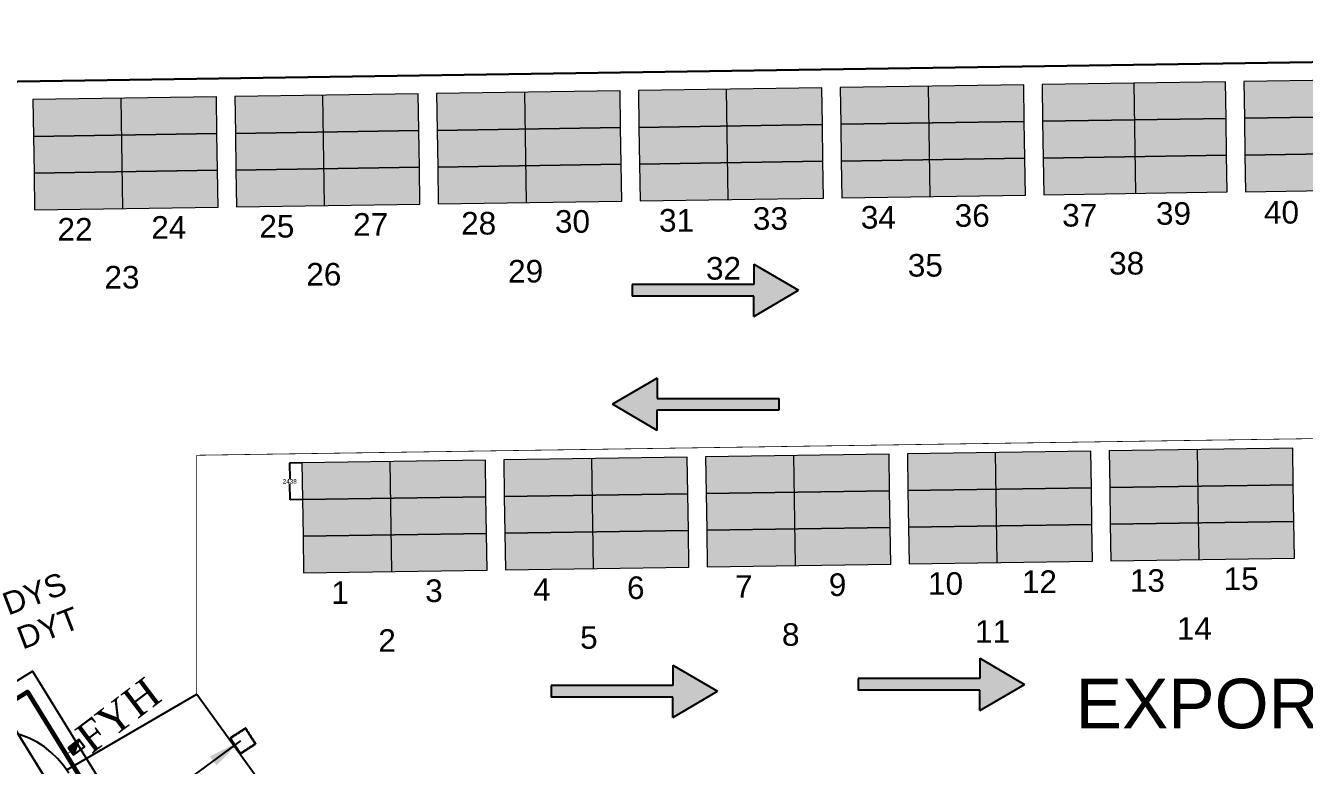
# Model space of a CAD drawing. Header units: inches. Extents: x -1774894 to -657573, y 144736 to 934842.
# Drawn here: x -1333453 to -1248480, y 693905 to 743047 of the extents above; entities that cross this region are included whole.
import ezdxf

# ---------------------------------------------------------------- set-up
doc = ezdxf.new("R2010")
doc.units = ezdxf.units.IN
doc.header["$MEASUREMENT"] = 0
doc.linetypes.add('ACAD_ISO02W100', pattern=[15, 12, -3])
for name, color, linetype in [('A-ANNO-DIMS', 8, 'Continuous'), ('A-ANNO-TEXT', 7, 'Continuous'), ('C-ROAD-OTLN', 142, 'Continuous'), ('FENCE EXIM AREA', 7, 'FENCELINE1'), ('siding cl', 7, 'Continuous')]:
    doc.layers.add(name, color=color, linetype=linetype)
for name, color, linetype, lineweight in [('Container', 5, 'Continuous', 9), ('grid', 7, 'Continuous', 18), ('IR PROP. DETAILS', 190, 'Continuous', 0), ('P FIRE', 6, 'Continuous', 35), ('P FIXTURE', 54, 'Continuous', 30), ('P TEXT', 255, 'Continuous', 20), ('PLOT BOUNDARY', 4, 'ACAD_ISO02W100', 35)]:
    doc.layers.add(name, color=color, linetype=linetype, lineweight=lineweight)
doc.layers.add('PAVED AREA', color=7, linetype='Continuous', true_color=0xf2f2f2)
doc.styles.add('2MM', font='romans', dxfattribs={"height": 0.07874})
doc.styles.add('ANNO', font='arial.ttf')
doc.styles.add('ARIAL', font='arial.ttf')
doc.styles.get("Standard").update_dxf_attribs({"font": 'arial.ttf'})
doc.linetypes.add('FENCELINE1', pattern='A,0.25,-0.1,[133,ltypeshp.shx,S=0.1,R=0,X=-0.1,Y=0],-0.1,1', length=1.45)
doc.dimstyles.new('Architectural Metric', dxfattribs={"dimscale": 1500, "dimtxt": 2.38, "dimasz": 1.5, "dimexe": 1.5, "dimexo": 2.38, "dimgap": 0.5, "dimtad": 1, "dimtoh": 1, "dimdec": 0, "dimrnd": 1, "dimzin": 0, "dimdsep": 46, "dimtxsty": 'ANNO', "dimblk": 'ARCHTICK', "dimcen": 2.38, "dimdle": 1.5, "dimclrd": 256, "dimclre": 256, "dimclrt": 256, "dimadec": 0, "dimazin": 0, "dimtfac": 1, "dimtdec": 0, "dimtofl": 0, "dimtmove": 0, "dimatfit": 3, "dimfxl": 1, "dimtolj": 1, "dimtzin": 0, "dimlwd": 25, "dimarcsym": 0})
doc.dimstyles.get("Standard").update_dxf_attribs({"dimtxt": 0.18, "dimasz": 0.18, "dimexe": 0.18, "dimexo": 0.0625, "dimgap": 0.09, "dimtad": 0, "dimtih": 1, "dimtoh": 1, "dimdec": 4, "dimzin": 0, "dimdsep": 46, "dimtxsty": 'Standard', "dimcen": 0.09, "dimadec": 0, "dimazin": 0, "dimtfac": 1, "dimtdec": 4, "dimtofl": 0, "dimtmove": 0, "dimatfit": 3, "dimfxl": 1, "dimtolj": 1, "dimtzin": 0, "dimarcsym": 0})

# ---------------------------------------------------------------- blocks, each defined once
blk = doc.blocks.new('A$C504613C0')
at = {"layer": 'P FIXTURE', "ltscale": 7.5}
blk.add_hatch(color=256, dxfattribs=at).paths.add_polyline_path([(900, 2041), (0, 2041), (0, 1441)])
blk.add_line((900, 2041), (0, 1441), dxfattribs=at)
blk.add_lwpolyline([(0, 2041), (0, 1441), (900, 1441), (900, 2041)], close=True, dxfattribs=at)
at = {"layer": 'P TEXT', "ltscale": 3, "insert": (942, 2748), "char_height": 2000, "width": 301259.33, "attachment_point": 1, "style": '2MM'}
blk.add_mtext('{\\fBookman Old Style|b0|i0|c0|p18;FYH}', dxfattribs=at)
blk = doc.blocks.new('*D620')
at = {"layer": 'Defpoints', "color": 0}
for p in [(-1315917, 713989), (-1315088, 714001), (-1315052, 711563)]:
    blk.add_point(p, dxfattribs=at)
at = {"layer": 'grid', "color": 0, "lineweight": -2}
for p, q in [((-1315088, 714001), (-1315918, 713989)), ((-1315052, 711563), (-1315881, 711551))]:
    blk.add_line(p, q, dxfattribs=at)
at = {"layer": 'grid', "lineweight": -2}
for p, q in [((-1315917, 713989), (-1315902, 712923)), ((-1315881, 711551), (-1315897, 712616))]:
    blk.add_line(p, q, dxfattribs=at)
at = {"layer": 'grid'}
for points in [[(-1315917, 713989), (-1315917, 713989), (-1315917, 713989)], [(-1315881, 711551), (-1315881, 711551), (-1315881, 711551)]]:
    blk.add_solid(points, dxfattribs=at)
at = {"layer": 'grid', "insert": (-1315899, 712770), "char_height": 300, "attachment_point": 5}
blk.add_mtext('\\A1;2438', dxfattribs=at)
blk = doc.blocks.new('_ArchTick')
at = {"color": 0, "linetype": 'ByBlock', "const_width": 0.15}
blk.add_lwpolyline([(-0.5, -0.5), (0.5, 0.5)], dxfattribs=at)
blk = doc.blocks.new('XZCZXDC')
at = {"layer": 'IR PROP. DETAILS'}
h = blk.add_hatch(color=256, dxfattribs=at)
h.set_gradient(color1=(96, 92, 93), color2=(117, 112, 114), one_color=1, tint=0.45, name='CYLINDER')
h.paths.add_polyline_path([(-17331, 724408), (-17331, 723057), (-25422, 723057), (-25422, 722286), (-17331, 722286), (-17331, 720935), (-14360, 722671)])
at = {"layer": 'siding cl'}
for p, q in [((-17331, 724408), (-17331, 723057)), ((-17331, 723057), (-25422, 723057)), ((-25422, 723057), (-25422, 722286)), ((-17331, 722286), (-25422, 722286)), ((-17331, 720935), (-17331, 722286))]:
    blk.add_line(p, q, dxfattribs=at)
for points in [[(-17331, 724408), (-14360, 722671)], [(-17331, 720935), (-14360, 722671)]]:
    blk.add_lwpolyline(points, dxfattribs=at)

msp = doc.modelspace()

# ---------------------------------------------------------------- hatches: boundary and pattern name
at = {"layer": 'grid'}
h = msp.add_hatch(color=256, dxfattribs=at)
h.set_gradient(color1=(158, 158, 255), color2=(173, 173, 255), one_color=1, tint=0.84, name='CYLINDER')
h.paths.add_polyline_path([(-1253723.244, 739308.117), (-1265908.073, 739126.586), (-1265908.073, 738735.963), (-1265877.567, 736688.37), (-1253686.92, 736869.988)])
h.paths.add_polyline_path([(-1253686.92, 736869.988), (-1265877.567, 736688.37), (-1265841.244, 734250.24), (-1253650.596, 734431.859)])
h = msp.add_hatch(color=256, dxfattribs=at)
h.set_gradient(color1=(158, 158, 255), color2=(173, 173, 255), one_color=1, tint=0.84, name='CYLINDER')
h.paths.add_polyline_path([(-1240313.732, 739507.895), (-1252498.561, 739326.363), (-1252498.561, 738935.74), (-1252468.055, 736888.147), (-1240277.408, 737069.765)])
h.paths.add_polyline_path([(-1240277.408, 737069.765), (-1252468.055, 736888.147), (-1252431.732, 734450.017), (-1240241.084, 734631.636)])
h.paths.add_polyline_path([(-1240241.084, 734631.636), (-1252431.732, 734450.017), (-1252395.408, 732011.888), (-1240204.761, 732193.507)])
h = msp.add_hatch(color=256, dxfattribs=at)
h.set_gradient(color1=(158, 158, 255), color2=(173, 173, 255), one_color=1, tint=0.84, name='CYLINDER')
h.paths.add_polyline_path([(-1307361.291, 738509.008), (-1319546.12, 738327.476), (-1319546.12, 737936.854), (-1319515.615, 735889.26), (-1307324.968, 736070.879)])
h.paths.add_polyline_path([(-1307324.968, 736070.879), (-1319515.615, 735889.26), (-1319479.291, 733451.131), (-1307288.644, 733632.749)])
h = msp.add_hatch(color=256, dxfattribs=at)
h.set_gradient(color1=(158, 158, 255), color2=(173, 173, 255), one_color=1, tint=0.84, name='CYLINDER')
h.paths.add_polyline_path([(-1293951.779, 738708.785), (-1306136.608, 738527.254), (-1306136.608, 738136.631), (-1306106.103, 736089.038), (-1293915.456, 736270.656)])
h.paths.add_polyline_path([(-1293915.456, 736270.656), (-1306106.103, 736089.038), (-1306069.779, 733650.908), (-1293879.132, 733832.527)])
h = msp.add_hatch(color=256, dxfattribs=at)
h.set_gradient(color1=(158, 158, 255), color2=(173, 173, 255), one_color=1, tint=0.84, name='CYLINDER')
h.paths.add_polyline_path([(-1280542.268, 738908.563), (-1292727.096, 738727.031), (-1292727.096, 738336.408), (-1292696.591, 736288.815), (-1280505.944, 736470.433)])
h.paths.add_polyline_path([(-1280505.944, 736470.433), (-1292696.591, 736288.815), (-1292660.267, 733850.685), (-1280469.62, 734032.304)])
h = msp.add_hatch(color=256, dxfattribs=at)
h.set_gradient(color1=(158, 158, 255), color2=(173, 173, 255), one_color=1, tint=0.84, name='CYLINDER')
h.paths.add_polyline_path([(-1267132.756, 739108.34), (-1279317.585, 738926.808), (-1279317.585, 738536.186), (-1279287.079, 736488.592), (-1267096.432, 736670.211)])
h.paths.add_polyline_path([(-1267096.432, 736670.211), (-1279287.079, 736488.592), (-1279250.755, 734050.463), (-1267060.108, 734232.081)])
h = msp.add_hatch(color=256, dxfattribs=at)
h.set_gradient(color1=(158, 158, 255), color2=(173, 173, 255), one_color=1, tint=0.84, name='CYLINDER')
h.paths.add_polyline_path([(-1320770.803, 738309.231), (-1332955.632, 738127.699), (-1332955.632, 737737.076), (-1332925.127, 735689.483), (-1320734.48, 735871.101)])
h.paths.add_polyline_path([(-1320734.48, 735871.101), (-1332925.127, 735689.483), (-1332888.803, 733251.353), (-1320698.156, 733432.972)])
h = msp.add_hatch(color=256, dxfattribs=at)
h.set_gradient(color1=(158, 158, 255), color2=(173, 173, 255), one_color=1, tint=0.84, name='CYLINDER')
h.paths.add_polyline_path([(-1262668.467, 714782.143), (-1274853.296, 714600.612), (-1274853.296, 714209.989), (-1274822.79, 712162.395), (-1262632.143, 712344.014)])
h.paths.add_polyline_path([(-1262632.143, 712344.014), (-1274822.79, 712162.395), (-1274786.467, 709724.266), (-1262595.819, 709905.884)])
h.paths.add_polyline_path([(-1262595.819, 709905.884), (-1274786.467, 709724.266), (-1274750.143, 707286.137), (-1262559.496, 707467.755)])
h = msp.add_hatch(color=256, dxfattribs=at)
h.set_gradient(color1=(158, 158, 255), color2=(173, 173, 255), one_color=1, tint=0.84, name='CYLINDER')
h.paths.add_polyline_path([(-1249258.755, 714981.924), (-1261443.584, 714800.392), (-1261443.584, 714409.769), (-1261413.078, 712362.176), (-1249222.431, 712543.794)])
h.paths.add_polyline_path([(-1249222.431, 712543.794), (-1261413.078, 712362.176), (-1261376.755, 709924.046), (-1249186.107, 710105.665)])
h.paths.add_polyline_path([(-1249186.107, 710105.665), (-1261376.755, 709924.046), (-1261340.431, 707485.917), (-1249149.784, 707667.535)])
h = msp.add_hatch(color=256, dxfattribs=at)
h.set_gradient(color1=(158, 158, 255), color2=(173, 173, 255), one_color=1, tint=0.84, name='CYLINDER')
h.paths.add_polyline_path([(-1302897.602, 714182.802), (-1315082.431, 714001.271), (-1315082.431, 713610.648), (-1315051.926, 711563.054), (-1302861.279, 711744.673)])
h.paths.add_polyline_path([(-1302861.279, 711744.673), (-1315051.926, 711563.054), (-1315015.602, 709124.925), (-1302824.955, 709306.544)])
h.paths.add_polyline_path([(-1302824.955, 709306.544), (-1315015.602, 709124.925), (-1314979.279, 706686.796), (-1302788.631, 706868.414)])
h = msp.add_hatch(color=256, dxfattribs=at)
h.set_gradient(color1=(158, 158, 255), color2=(173, 173, 255), one_color=1, tint=0.84, name='CYLINDER')
h.paths.add_polyline_path([(-1289487.891, 714382.583), (-1301672.719, 714201.051), (-1301672.719, 713810.428), (-1301642.214, 711762.835), (-1289451.567, 711944.453)])
h.paths.add_polyline_path([(-1289451.567, 711944.453), (-1301642.214, 711762.835), (-1301605.89, 709324.705), (-1289415.243, 709506.324)])
h.paths.add_polyline_path([(-1289415.243, 709506.324), (-1301605.89, 709324.705), (-1301569.567, 706886.576), (-1289378.919, 707068.194)])
h = msp.add_hatch(color=256, dxfattribs=at)
h.set_gradient(color1=(158, 158, 255), color2=(173, 173, 255), one_color=1, tint=0.84, name='CYLINDER')
h.paths.add_polyline_path([(-1276078.217, 714584.927), (-1288263.046, 714403.395), (-1288263.046, 714012.772), (-1288232.54, 711965.179), (-1276041.893, 712146.798)])
h.paths.add_polyline_path([(-1276041.893, 712146.798), (-1288232.54, 711965.179), (-1288196.217, 709527.05), (-1276005.569, 709708.668)])
h.paths.add_polyline_path([(-1276005.569, 709708.668), (-1288196.217, 709527.05), (-1288159.893, 707088.92), (-1275969.246, 707270.539)])
at = {"layer": 'IR PROP. DETAILS'}
h = msp.add_hatch(color=256, dxfattribs=at)
h.set_gradient(color1=(214, 41, 125), color2=(217, 58, 135), one_color=1, tint=0.54, name='CYLINDER')
h.paths.add_polyline_path([(-1267060.108, 734232.081), (-1279250.755, 734050.463), (-1279214.432, 731612.333), (-1267023.785, 731793.952)])
h = msp.add_hatch(color=256, dxfattribs=at)
h.set_gradient(color1=(214, 41, 125), color2=(217, 58, 135), one_color=1, tint=0.54, name='CYLINDER')
h.paths.add_polyline_path([(-1253650.596, 734431.859), (-1265841.244, 734250.24), (-1265804.92, 731812.111), (-1253614.273, 731993.729)])
h = msp.add_hatch(color=256, dxfattribs=at)
h.set_gradient(color1=(214, 41, 125), color2=(217, 58, 135), one_color=1, tint=0.54, name='CYLINDER')
h.paths.add_polyline_path([(-1240241.084, 734631.636), (-1252431.732, 734450.017), (-1252395.408, 732011.888), (-1240204.761, 732193.507)])
h = msp.add_hatch(color=256, dxfattribs=at)
h.set_gradient(color1=(214, 41, 125), color2=(217, 58, 135), one_color=1, tint=0.54, name='CYLINDER')
h.paths.add_polyline_path([(-1320698.156, 733432.972), (-1332888.803, 733251.353), (-1332852.479, 730813.224), (-1320661.832, 730994.843)])
h = msp.add_hatch(color=256, dxfattribs=at)
h.set_gradient(color1=(214, 41, 125), color2=(217, 58, 135), one_color=1, tint=0.54, name='CYLINDER')
h.paths.add_polyline_path([(-1307288.644, 733632.749), (-1319479.291, 733451.131), (-1319442.968, 731013.001), (-1307252.32, 731194.62)])
h = msp.add_hatch(color=256, dxfattribs=at)
h.set_gradient(color1=(214, 41, 125), color2=(217, 58, 135), one_color=1, tint=0.54, name='CYLINDER')
h.paths.add_polyline_path([(-1293879.132, 733832.527), (-1306069.779, 733650.908), (-1306033.456, 731212.779), (-1293842.808, 731394.397)])
h = msp.add_hatch(color=256, dxfattribs=at)
h.set_gradient(color1=(214, 41, 125), color2=(217, 58, 135), one_color=1, tint=0.54, name='CYLINDER')
h.paths.add_polyline_path([(-1280469.62, 734032.304), (-1292660.267, 733850.685), (-1292623.944, 731412.556), (-1280433.296, 731594.175)])
h = msp.add_hatch(color=256, dxfattribs=at)
h.set_gradient(color1=(214, 41, 125), color2=(217, 58, 135), one_color=1, tint=0.54, name='CYLINDER')
h.paths.add_polyline_path([(-1276005.569, 709708.668), (-1288196.217, 709527.05), (-1288159.893, 707088.92), (-1275969.246, 707270.539)])
h = msp.add_hatch(color=256, dxfattribs=at)
h.set_gradient(color1=(214, 41, 125), color2=(217, 58, 135), one_color=1, tint=0.54, name='CYLINDER')
h.paths.add_polyline_path([(-1262595.819, 709905.884), (-1274786.467, 709724.266), (-1274750.143, 707286.137), (-1262559.496, 707467.755)])
h = msp.add_hatch(color=256, dxfattribs=at)
h.set_gradient(color1=(214, 41, 125), color2=(217, 58, 135), one_color=1, tint=0.54, name='CYLINDER')
h.paths.add_polyline_path([(-1249186.107, 710105.665), (-1261376.755, 709924.046), (-1261340.431, 707485.917), (-1249149.784, 707667.535)])
h = msp.add_hatch(color=256, dxfattribs=at)
h.set_gradient(color1=(214, 41, 125), color2=(217, 58, 135), one_color=1, tint=0.54, name='CYLINDER')
h.paths.add_polyline_path([(-1302824.993, 709309.108), (-1315015.64, 709127.489), (-1314979.317, 706689.36), (-1302788.67, 706870.978)])
h = msp.add_hatch(color=256, dxfattribs=at)
h.set_gradient(color1=(214, 41, 125), color2=(217, 58, 135), one_color=1, tint=0.54, name='CYLINDER')
h.paths.add_polyline_path([(-1289415.243, 709506.324), (-1301605.89, 709324.705), (-1301569.567, 706886.576), (-1289378.919, 707068.194)])

# ---------------------------------------------------------------- linework, layer by layer
at = {"layer": 'A-ANNO-DIMS', "linetype": 'Continuous'}
msp.add_line((-1334209.939, 696413.04), (-1299802.213, 640619.818), dxfattribs=at)
at = {"layer": 'C-ROAD-OTLN', "linetype": 'Continuous'}
msp.add_lwpolyline([(-1588750.958, 561171.118), (-1586870.125, 561907.338), (-1517471.19, 593220.684), (-1475742.632, 611538.065), (-1446241.184, 629846.208), (-1332998.643, 700166.876), (-1300148.972, 646897.494), (-1288701.18, 654327.462), (-1257232.345, 600104.348), (-1227297.771, 550362.185), (-1197119.026, 568837.804), (-1135053.01, 467111.511), (-1109719.226, 482653.649), (-1080355.354, 435262.358), (-1075384.964, 438342.035), (-1063392.074, 418986.326), (-1071839.102, 413752.506), (-1049220.61, 378269.035), (-1048975.024, 378422.078), (-1016206.791, 398840.16), (-981046.912, 342413.354), (-1010942.246, 323864.823), (-980086.541, 275015.69), (-960928.11, 244685.067)], dxfattribs=at)
msp.add_arc((-1335696.366, 690250.426), 6000, 31.66216926, 121.21517063, dxfattribs=at)
at = {"layer": 'Container'}
for p, q in [((-1313713.997, 738414.364), (-1313605.026, 731099.976)), ((-1300304.485, 738614.142), (-1300195.514, 731299.753)), ((-1286894.973, 738813.919), (-1286786.002, 731499.531)), ((-1273485.461, 739013.696), (-1273376.49, 731699.308)), ((-1259818.567, 739217.308), (-1259709.596, 731902.92)), ((-1327123.509, 738214.587), (-1327014.538, 730900.199)), ((-1269021.172, 714687.5), (-1268912.201, 707373.111)), ((-1255611.061, 714887.286), (-1255502.09, 707572.898)), ((-1309249.902, 714087.765), (-1309140.931, 706773.376)), ((-1295840.196, 714287.945), (-1295731.225, 706973.557)), ((-1282430.684, 714487.722), (-1282321.713, 707173.334))]:
    msp.add_line(p, q, dxfattribs=at)
for points in [[(-1265877.567, 736688.37), (-1253686.92, 736869.988), (-1253723.244, 739308.117), (-1265913.891, 739126.499)], [(-1252468.055, 736888.147), (-1240277.408, 737069.765), (-1240313.732, 739507.895), (-1252504.379, 739326.276)], [(-1319515.615, 735889.26), (-1307324.968, 736070.879), (-1307361.291, 738509.008), (-1319551.939, 738327.39)], [(-1306106.103, 736089.038), (-1293915.456, 736270.656), (-1293951.779, 738708.785), (-1306142.427, 738527.167)], [(-1292696.591, 736288.815), (-1280505.944, 736470.433), (-1280542.268, 738908.563), (-1292732.915, 738726.944)], [(-1279287.079, 736488.592), (-1267096.432, 736670.211), (-1267132.756, 739108.34), (-1279323.403, 738926.722)], [(-1332925.127, 735689.483), (-1320734.48, 735871.101), (-1320770.803, 738309.231), (-1332961.451, 738127.612)], [(-1265841.244, 734250.24), (-1253650.596, 734431.859), (-1253686.92, 736869.988), (-1265877.567, 736688.37)], [(-1252431.732, 734450.017), (-1240241.084, 734631.636), (-1240277.408, 737069.765), (-1252468.055, 736888.147)], [(-1332888.803, 733251.353), (-1320698.156, 733432.972), (-1320734.48, 735871.101), (-1332925.127, 735689.483)], [(-1319479.291, 733451.131), (-1307288.644, 733632.749), (-1307324.968, 736070.879), (-1319515.615, 735889.26)], [(-1306069.779, 733650.908), (-1293879.132, 733832.527), (-1293915.456, 736270.656), (-1306106.103, 736089.038)], [(-1292660.267, 733850.685), (-1280469.62, 734032.304), (-1280505.944, 736470.433), (-1292696.591, 736288.815)], [(-1279250.755, 734050.463), (-1267060.108, 734232.081), (-1267096.432, 736670.211), (-1279287.079, 736488.592)], [(-1279214.432, 731612.333), (-1267023.785, 731793.952), (-1267060.108, 734232.081), (-1279250.755, 734050.463)], [(-1265804.92, 731812.111), (-1253614.273, 731993.729), (-1253650.596, 734431.859), (-1265841.244, 734250.24)], [(-1252395.408, 732011.888), (-1240204.761, 732193.507), (-1240241.084, 734631.636), (-1252431.732, 734450.017)], [(-1332852.479, 730813.224), (-1320661.832, 730994.843), (-1320698.156, 733432.972), (-1332888.803, 733251.353)], [(-1319442.968, 731013.001), (-1307252.32, 731194.62), (-1307288.644, 733632.749), (-1319479.291, 733451.131)], [(-1306033.456, 731212.779), (-1293842.808, 731394.397), (-1293879.132, 733832.527), (-1306069.779, 733650.908)], [(-1292623.944, 731412.556), (-1280433.296, 731594.175), (-1280469.62, 734032.304), (-1292660.267, 733850.685)], [(-1274822.79, 712162.395), (-1262632.143, 712344.014), (-1262668.467, 714782.143), (-1274859.114, 714600.525)], [(-1261413.078, 712362.176), (-1249222.431, 712543.794), (-1249258.755, 714981.924), (-1261449.402, 714800.305)], [(-1315051.926, 711563.054), (-1302861.279, 711744.673), (-1302897.602, 714182.802), (-1315088.25, 714001.184)], [(-1301642.214, 711762.835), (-1289451.567, 711944.453), (-1289487.891, 714382.583), (-1301678.538, 714200.964)], [(-1288232.54, 711965.179), (-1276041.893, 712146.798), (-1276078.217, 714584.927), (-1288268.864, 714403.309)], [(-1288196.217, 709527.05), (-1276005.569, 709708.668), (-1276041.893, 712146.798), (-1288232.54, 711965.179)], [(-1274786.467, 709724.266), (-1262595.819, 709905.884), (-1262632.143, 712344.014), (-1274822.79, 712162.395)], [(-1261376.755, 709924.046), (-1249186.107, 710105.665), (-1249222.431, 712543.794), (-1261413.078, 712362.176)], [(-1315015.602, 709124.925), (-1302824.955, 709306.544), (-1302861.279, 711744.673), (-1315051.926, 711563.054)], [(-1301605.89, 709324.705), (-1289415.243, 709506.324), (-1289451.567, 711944.453), (-1301642.214, 711762.835)], [(-1288159.893, 707088.92), (-1275969.246, 707270.539), (-1276005.569, 709708.668), (-1288196.217, 709527.05)], [(-1274750.143, 707286.137), (-1262559.496, 707467.755), (-1262595.819, 709905.884), (-1274786.467, 709724.266)], [(-1261340.431, 707485.917), (-1249149.784, 707667.535), (-1249186.107, 710105.665), (-1261376.755, 709924.046)], [(-1314979.279, 706686.796), (-1302788.631, 706868.414), (-1302824.955, 709306.544), (-1315015.602, 709124.925)], [(-1301569.567, 706886.576), (-1289378.919, 707068.194), (-1289415.243, 709506.324), (-1301605.89, 709324.705)]]:
    msp.add_lwpolyline(points, close=True, dxfattribs=at)
at = {"layer": 'FENCE EXIM AREA', "ltscale": 4000}
for p, q in [((-1330720.138, 693602.613), (-1322077.84, 698648.982)), ((-1322077.84, 698648.982), (-1289038.464, 652916.397))]:
    msp.add_line(p, q, dxfattribs=at)
at = {"layer": 'FENCE EXIM AREA'}
msp.add_line((-1301090.994, 642709.618), (-1334472.785, 696839.252), dxfattribs=at)
at = {"layer": 'FENCE EXIM AREA', "ltscale": 4000, "const_width": 50}
for points in [[(-1322077.84, 714507.119), (-1084268.299, 718050.049), (-950736.557, 720039.429), (-825892.42, 721899.38)], [(-1322077.84, 698648.982), (-1322077.84, 714507.119)]]:
    msp.add_lwpolyline(points, dxfattribs=at)
at = {"layer": 'IR PROP. DETAILS', "color": 6, "lineweight": 30}
msp.add_line((-1362678.249, 738905.021), (-1084640.712, 743047.275), dxfattribs=at)
at = {"layer": 'P FIRE', "lineweight": 60}
msp.add_lwpolyline([(-1445713.886, 628996.528), (-1333323.285, 698788.162), (-1300462.979, 645501.536), (-1289038.464, 652916.397), (-1258093.254, 599595.528), (-1227635.021, 548983.201), (-1197451.054, 567462.017), (-1135384.549, 465734.923), (-1110044.909, 481280.654), (-1080678.71, 433885.608), (-1075708.321, 436965.285), (-1064768.824, 419309.682), (-1073226.789, 414069.086), (-1049531.8, 376896.826), (-1048446.138, 377573.386), (-1016526.669, 397462.597), (-982425.489, 342734.859), (-1012326.06, 324183.078), (-980932.002, 274481.652), (-961773.571, 244151.029)], dxfattribs=at)
at = {"layer": 'P FIRE', "ltscale": 7.5, "const_width": 50}
msp.add_lwpolyline([(-1330444.47, 694844.366), (-1330758.062, 694628.369)], dxfattribs=at)
at = {"layer": 'PLOT BOUNDARY'}
msp.add_lwpolyline([(-1319197.58, 694684.073), (-1318172.294, 695343.429), (-1318831.65, 696368.714), (-1319856.936, 695709.358)], close=True, dxfattribs=at)

# ---------------------------------------------------------------- block references
at = {"layer": 'IR PROP. DETAILS'}
for p in [(-1267735.337, 2793.336), (-1273114.15, -23842.47), (-1252720.561, -23387.617)]:
    msp.add_blockref('XZCZXDC', p, dxfattribs=at)
at = {"layer": 'IR PROP. DETAILS', "rotation": 180}
msp.add_blockref('XZCZXDC', (-1308807.788, 1440570.557), dxfattribs=at)
at = {"layer": 'P FIRE', "ltscale": 7.5, "rotation": 37.22267443200747}
msp.add_blockref('A$C504613C0', (-1329391.09, 693457.728), dxfattribs=at)

# ---------------------------------------------------------------- texts
at = {"layer": 'A-ANNO-TEXT', "attachment_point": 2, "style": 'ARIAL'}
for s, insert, char_height in [('{\\C7;30}', (-1297114.103, 730789.925), 1500), ('{\\C7;31}', (-1290197.953, 730861.232), 1500), ('{\\C7;33}', (-1283963.735, 730983.277), 1500), ('{\\C7;34}', (-1276788.241, 731061.012), 1500), ('{\\C7;36}', (-1270554.023, 731183.057), 1500), ('{\\C7;37}', (-1263413.906, 731196.714), 1500), ('{\\C7;39}', (-1257179.689, 731318.759), 1500), ('{\\C7;40}', (-1250004.194, 731396.494), 1500), ('{\\C7;22}', (-1330167.745, 730268.319), 1500), ('{\\C7;24}', (-1323933.527, 730390.365), 1500), ('{\\C7;25}', (-1316758.033, 730468.099), 1500), ('{\\C7;27}', (-1310523.815, 730590.145), 1500), ('{\\C7;28}', (-1303348.321, 730667.88), 1500), ('{\\C7;29}', (-1300227.625, 727481.812), 1500), ('{\\C7;32}', (-1287077.257, 727675.164), 1500), ('{\\C7;35}', (-1273667.545, 727874.944), 1500), ('{\\C7;38}', (-1260293.21, 728010.646), 1500), ('{\\C7;23}', (-1327047.049, 727082.251), 1500), ('{\\C7;26}', (-1313637.337, 727282.031), 1500), ('{\\C7;15}', (-1252680.261, 707059.202), 1500), ('{\\C7;1}', (-1312553.326, 706138.035), 1500), ('{\\C7;3}', (-1306319.108, 706260.081), 1500), ('{\\C7;4}', (-1299143.614, 706337.816), 1500), ('{\\C7;6}', (-1292909.396, 706459.861), 1500), ('{\\C7;7}', (-1285733.902, 706537.596), 1500), ('{\\C7;9}', (-1279499.685, 706659.641), 1500), ('{\\C7;10}', (-1272324.19, 706737.376), 1500), ('{\\C7;12}', (-1266089.973, 706859.422), 1500), ('{\\C7;13}', (-1258914.479, 706937.157), 1500), ('{\\C7;14}', (-1255793.782, 703751.089), 1500), ('{\\C7;2}', (-1309432.63, 702951.967), 1500), ('{\\C7;5}', (-1296022.918, 703151.748), 1500), ('{\\C7;8}', (-1282613.206, 703351.528), 1500), ('{\\C7;11}', (-1269203.494, 703551.308), 1500), ('{\\C7;EXPORT STACKING}', (-1241774.139, 699665.114), 3300)]:
    msp.add_mtext(s, dxfattribs=dict(at, insert=insert, char_height=char_height))
at = {"layer": 'A-ANNO-TEXT', "char_height": 1500, "attachment_point": 2, "rotation": 20.90857444, "style": 'ARIAL'}
for s, insert in [('{\\C7;DYS}', (-1333132.859, 706020.615)), ('{\\C7;DYT}', (-1332226.562, 703736.988))]:
    msp.add_mtext(s, dxfattribs=dict(at, insert=insert))

# ---------------------------------------------------------------- dimensions: what is measured, and where the dimension line sits
at = {"layer": 'grid'}
dim = msp.add_aligned_dim(p1=(-1315051.926, 711563.054), p2=(-1315088.25, 714001.184), distance=829.247, dimstyle='Standard', override={"dimtxt": 300, "dimdec": 0, "dimclrd": 256, "dimclrt": 256, "dimtdec": 0}, dxfattribs=at)
dim.commit()
dim.dimension.update_dxf_attribs({"geometry": '*D620', "text_midpoint": (-1315899.243, 712769.766)})

# ---------------------------------------------------------------- leaders
at = {"layer": 'PAVED AREA', "color": 7}
msp.add_leader([(-1319171.606, 695536.633), (-1323776.979, 692141.705)], dimstyle='Architectural Metric', override={"dimtad": 0, "dimclrd": 7}, dxfattribs=at)

doc.saveas('drawing.dxf')
